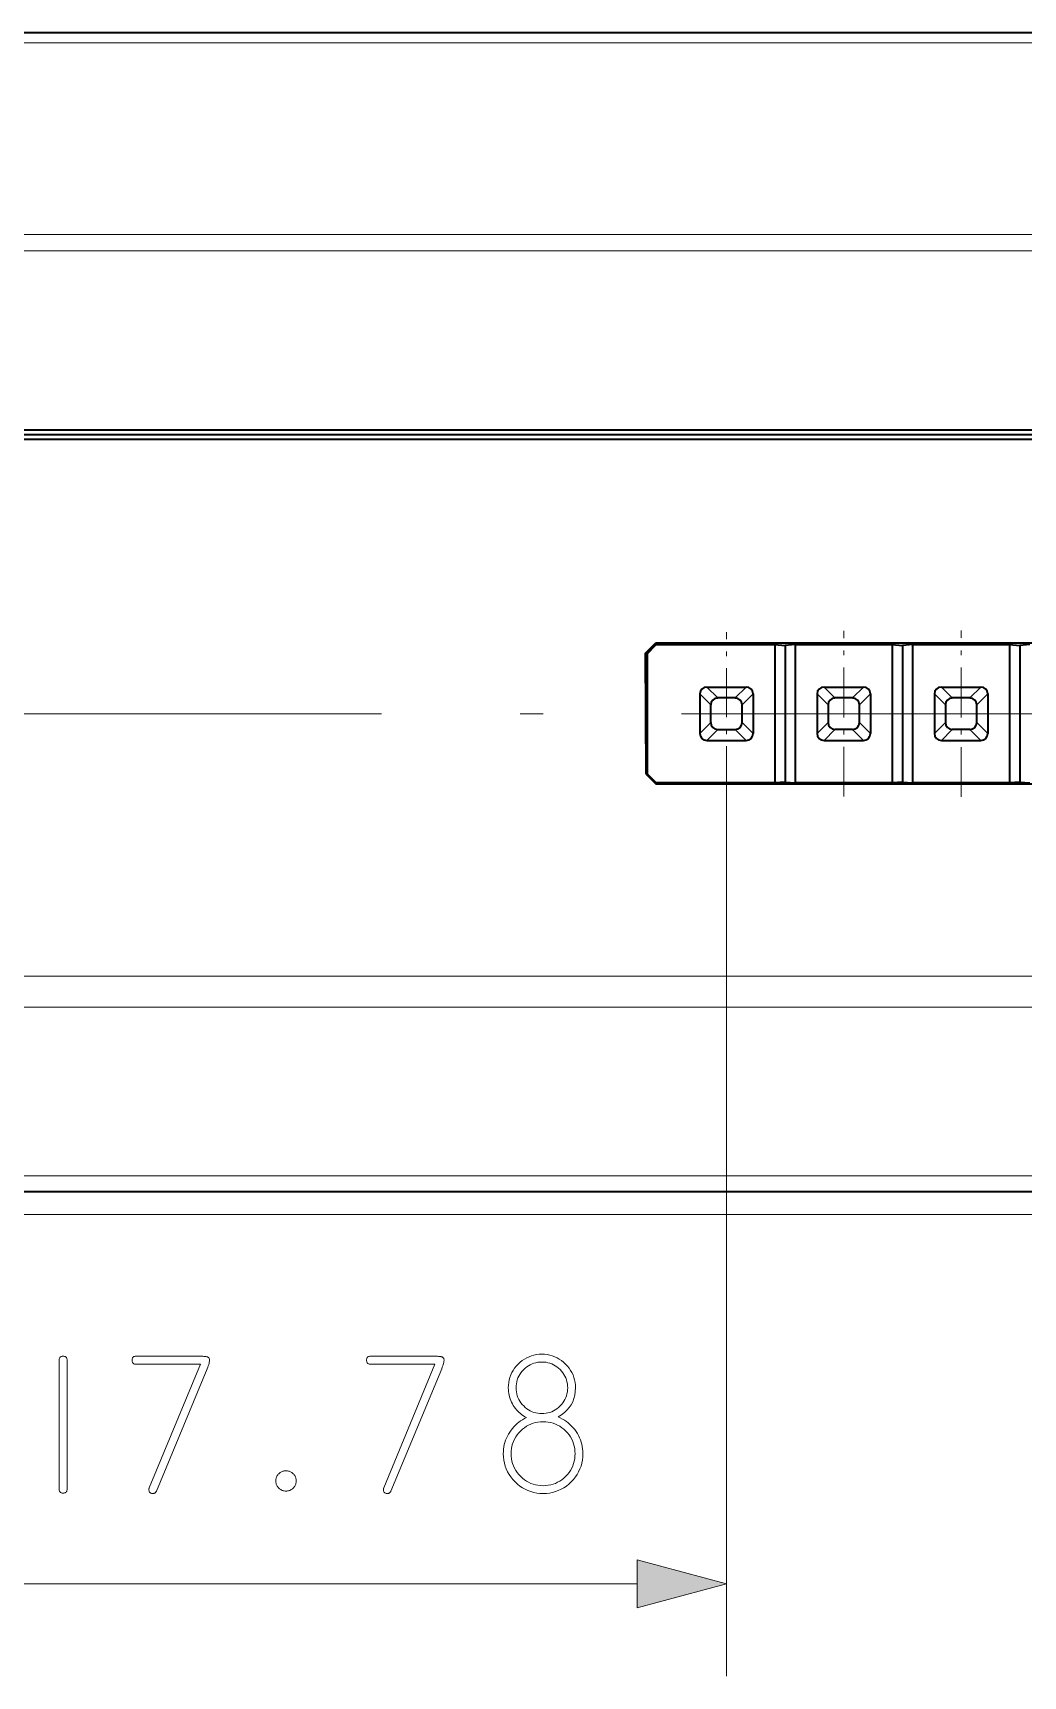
# Model space of a CAD drawing. Extents: x 0 to 297, y 0 to 210.
# Drawn here: x 140.74 to 162.18, y 135.96 to 171.56 of the extents above; entities that cross this region are included whole.
import ezdxf

# ---------------------------------------------------------------- set-up
doc = ezdxf.new("R2010")
doc.units = 0
doc.linetypes.add('DASHDOT', pattern=[18.5, 12, -3, 0.5, -3])

msp = doc.modelspace()

# ---------------------------------------------------------------- linework, layer by layer
at = {"color": 7, "lineweight": 35}
for p, q in [((180.92, 171.563), (127.19, 171.563)), ((117.792, 162.963), (181.025, 162.963)), ((117.792, 162.863), (181.025, 162.863)), ((117.792, 162.763), (181.025, 162.763)), ((154.225, 158.345), (180.131, 158.345)), ((154.23, 155.295), (180.125, 155.295)), ((124.262, 146.463), (179.439, 146.463))]:
    msp.add_line(p, q, dxfattribs=at)
at = {"color": 7, "lineweight": 13}
for p, q in [((180.92, 171.347), (127.19, 171.347)), ((118.186, 167.193), (180.913, 167.193)), ((118.186, 166.842), (180.913, 166.842)), ((180.6, 151.124), (118.595, 151.124)), ((180.6, 150.456), (118.595, 150.456)), ((124.262, 146.802), (179.439, 146.802))]:
    msp.add_line(p, q, dxfattribs=at)
at = {"color": 7, "linetype": 'DASHDOT', "lineweight": 13, "ltscale": 0.088364}
msp.add_line((155.758, 155.046), (155.758, 158.58), dxfattribs=at)
at = {"color": 7, "linetype": 'DASHDOT', "lineweight": 13, "ltscale": 0.089815}
msp.add_line((158.298, 155.017), (158.298, 158.609), dxfattribs=at)
at = {"color": 7, "linetype": 'DASHDOT', "lineweight": 13, "ltscale": 0.090177}
msp.add_line((160.838, 155.009), (160.838, 158.617), dxfattribs=at)
at = {"color": 7, "lineweight": 35, "ltscale": 0.007719}
msp.add_line((154.007, 158.126), (154.225, 158.345), dxfattribs=at)
at = {"color": 7, "lineweight": 35, "ltscale": 0.065514}
msp.add_line((154.019, 155.505), (154.007, 158.126), dxfattribs=at)
at = {"color": 7, "lineweight": 35, "ltscale": 0.000832751}
msp.add_line((154.038, 158.113), (154.007, 158.126), dxfattribs=at)
at = {"color": 7, "lineweight": 35, "ltscale": 0.007071}
for p, q in [((154.038, 158.113), (154.238, 158.313)), ((154.038, 155.513), (154.238, 155.313))]:
    msp.add_line(p, q, dxfattribs=at)
at = {"color": 7, "lineweight": 35, "ltscale": 0.065}
msp.add_line((154.038, 158.113), (154.038, 155.513), dxfattribs=at)
at = {"color": 7, "lineweight": 35, "ltscale": 0.000859953}
msp.add_line((154.238, 158.313), (154.225, 158.345), dxfattribs=at)
at = {"color": 7, "lineweight": 35, "ltscale": 0.064225}
for p, q in [((154.238, 158.313), (156.807, 158.313)), ((156.807, 155.313), (154.238, 155.313))]:
    msp.add_line(p, q, dxfattribs=at)
at = {"color": 7, "lineweight": 35, "ltscale": 0.075}
for p, q in [((156.807, 158.313), (156.807, 155.313)), ((157.247, 158.313), (157.247, 155.313)), ((159.347, 158.313), (159.347, 155.313)), ((159.787, 158.313), (159.787, 155.313)), ((161.887, 158.313), (161.887, 155.313))]:
    msp.add_line(p, q, dxfattribs=at)
at = {"color": 7, "lineweight": 35, "ltscale": 0.005521}
for p, q in [((156.807, 158.313), (157.027, 158.294)), ((157.247, 158.313), (157.027, 158.294)), ((159.347, 158.313), (159.567, 158.294)), ((159.787, 158.313), (159.567, 158.294)), ((161.887, 158.313), (162.107, 158.294)), ((162.327, 158.313), (162.107, 158.294)), ((157.027, 155.332), (156.807, 155.313)), ((157.027, 155.332), (157.247, 155.313)), ((159.567, 155.332), (159.347, 155.313)), ((159.567, 155.332), (159.787, 155.313)), ((162.107, 155.332), (161.887, 155.313)), ((162.107, 155.332), (162.327, 155.313))]:
    msp.add_line(p, q, dxfattribs=at)
at = {"color": 7, "lineweight": 35, "ltscale": 0.074038}
for p, q in [((157.027, 158.294), (157.027, 155.332)), ((159.567, 158.294), (159.567, 155.332)), ((162.107, 158.294), (162.107, 155.332))]:
    msp.add_line(p, q, dxfattribs=at)
at = {"color": 7, "lineweight": 35, "ltscale": 0.0525}
for p, q in [((157.247, 158.313), (159.347, 158.313)), ((159.787, 158.313), (161.887, 158.313)), ((159.347, 155.313), (157.247, 155.313)), ((161.887, 155.313), (159.787, 155.313))]:
    msp.add_line(p, q, dxfattribs=at)
at = {"color": 7, "lineweight": 13, "ltscale": 0.008396}
for p, q in [((155.567, 157.154), (155.33, 157.391)), ((155.948, 157.154), (156.186, 157.391)), ((158.107, 157.154), (157.87, 157.391)), ((158.488, 157.154), (158.726, 157.391)), ((160.647, 157.154), (160.41, 157.391)), ((161.028, 157.154), (161.266, 157.391)), ((155.417, 157.004), (155.18, 157.241)), ((156.098, 157.004), (156.336, 157.241)), ((161.178, 157.004), (161.416, 157.241)), ((155.417, 156.622), (155.18, 156.385)), ((155.567, 156.473), (155.33, 156.235)), ((155.948, 156.473), (156.186, 156.235)), ((156.098, 156.622), (156.336, 156.385)), ((158.107, 156.473), (157.87, 156.235)), ((158.488, 156.473), (158.726, 156.235)), ((160.647, 156.473), (160.41, 156.235)), ((161.028, 156.473), (161.266, 156.235)), ((161.178, 156.622), (161.416, 156.385))]:
    msp.add_line(p, q, dxfattribs=at)
at = {"color": 7, "lineweight": 35, "ltscale": 0.021403}
for p, q in [((155.33, 157.391), (156.186, 157.391)), ((157.87, 157.391), (158.726, 157.391)), ((160.41, 157.391), (161.266, 157.391)), ((155.18, 157.241), (155.18, 156.385)), ((156.336, 157.241), (156.336, 156.385)), ((157.72, 157.241), (157.72, 156.385)), ((158.876, 157.241), (158.876, 156.385)), ((160.26, 157.241), (160.26, 156.385)), ((161.416, 157.241), (161.416, 156.385)), ((155.33, 156.235), (156.186, 156.235)), ((157.87, 156.235), (158.726, 156.235)), ((160.41, 156.235), (161.266, 156.235))]:
    msp.add_line(p, q, dxfattribs=at)
at = {"color": 7, "lineweight": 35, "ltscale": 0.00953}
for p, q in [((155.417, 156.622), (155.417, 157.004)), ((155.948, 157.154), (155.567, 157.154)), ((156.098, 156.622), (156.098, 157.004)), ((157.957, 157.004), (157.957, 156.622)), ((158.488, 157.154), (158.107, 157.154)), ((158.638, 156.622), (158.638, 157.004)), ((160.497, 157.004), (160.497, 156.622)), ((161.028, 157.154), (160.647, 157.154)), ((161.178, 156.622), (161.178, 157.004)), ((155.567, 156.473), (155.948, 156.473)), ((158.488, 156.473), (158.107, 156.473)), ((161.028, 156.473), (160.647, 156.473))]:
    msp.add_line(p, q, dxfattribs=at)
at = {"color": 7, "lineweight": 13, "ltscale": 0.008395}
for p, q in [((157.957, 157.004), (157.72, 157.241)), ((158.638, 157.004), (158.876, 157.241)), ((160.497, 157.004), (160.26, 157.241)), ((157.957, 156.622), (157.72, 156.385)), ((158.638, 156.622), (158.876, 156.385)), ((160.497, 156.622), (160.26, 156.385))]:
    msp.add_line(p, q, dxfattribs=at)
at = {"color": 7, "linetype": 'DASHDOT', "lineweight": 13}
msp.add_line((117.787, 156.813), (180.759, 156.813), dxfattribs=at)
at = {"color": 7, "lineweight": 35, "ltscale": 0.000507444}
msp.add_line((154.038, 155.513), (154.019, 155.505), dxfattribs=at)
at = {"color": 7, "lineweight": 35, "ltscale": 0.007449}
msp.add_line((154.019, 155.505), (154.23, 155.295), dxfattribs=at)
at = {"color": 7, "lineweight": 35, "ltscale": 0.000481445}
msp.add_line((154.238, 155.313), (154.23, 155.295), dxfattribs=at)
at = {"color": 7, "lineweight": 13, "ltscale": 0.477068}
msp.add_line((155.758, 155.046), (155.758, 135.963), dxfattribs=at)
at = {"color": 1, "lineweight": 13}
msp.add_line((171.598, 145.963), (87.555, 145.963), dxfattribs=at)
at = {"color": 7, "lineweight": 13, "ltscale": 0.347907}
msp.add_line((139.91, 137.963), (153.826, 137.963), dxfattribs=at)
at = {"color": 7, "lineweight": 13}
for points in [[(141.479, 140.015), (141.479, 139.999), (141.476, 139.984), (141.472, 139.971), (141.466, 139.96), (141.458, 139.95), (141.448, 139.942), (141.437, 139.936), (141.424, 139.932), (141.409, 139.929), (141.393, 139.928), (141.376, 139.929), (141.362, 139.932), (141.349, 139.936), (141.337, 139.942), (141.328, 139.95), (141.32, 139.96), (141.314, 139.971), (141.31, 139.984), (141.307, 139.999), (141.306, 140.015), (141.306, 142.807), (141.307, 142.824), (141.31, 142.838), (141.314, 142.851), (141.32, 142.863), (141.328, 142.872), (141.337, 142.88), (141.349, 142.886), (141.362, 142.89), (141.376, 142.893), (141.393, 142.894), (141.409, 142.893), (141.424, 142.89), (141.437, 142.886), (141.448, 142.88), (141.458, 142.872), (141.466, 142.863), (141.472, 142.851), (141.476, 142.838), (141.479, 142.824), (141.479, 142.807)], [(144.557, 142.842), (144.562, 142.831), (144.564, 142.818), (144.564, 142.802), (144.563, 142.784), (144.56, 142.763), (144.554, 142.739), (144.547, 142.714), (144.538, 142.685), (144.527, 142.654), (144.514, 142.621), (143.414, 139.972), (143.41, 139.962), (143.405, 139.953), (143.399, 139.945), (143.392, 139.938), (143.385, 139.933), (143.378, 139.928), (143.369, 139.924), (143.36, 139.922), (143.351, 139.92), (143.341, 139.92), (143.324, 139.921), (143.308, 139.923), (143.295, 139.928), (143.283, 139.934), (143.273, 139.941), (143.265, 139.951), (143.258, 139.962), (143.254, 139.975), (143.251, 139.99), (143.25, 140.006), (143.25, 140.01), (143.25, 140.013), (143.251, 140.017), (143.251, 140.02), (143.252, 140.024), (143.253, 140.027), (143.254, 140.031), (143.256, 140.034), (143.257, 140.037), (143.259, 140.041), (144.367, 142.721), (142.973, 142.721), (142.956, 142.721), (142.942, 142.724), (142.929, 142.728), (142.918, 142.734), (142.908, 142.742), (142.9, 142.752), (142.894, 142.763), (142.89, 142.776), (142.887, 142.791), (142.886, 142.807), (142.887, 142.824), (142.89, 142.838), (142.894, 142.851), (142.9, 142.863), (142.908, 142.872), (142.918, 142.88), (142.929, 142.886), (142.942, 142.89), (142.956, 142.893), (142.973, 142.894), (144.311, 142.894), (144.341, 142.894), (144.37, 142.893), (144.396, 142.893), (144.42, 142.892), (144.442, 142.89), (144.461, 142.889), (144.478, 142.887), (144.492, 142.885), (144.504, 142.883), (144.514, 142.881), (144.519, 142.88), (144.524, 142.878), (144.529, 142.875), (144.533, 142.872), (144.538, 142.869), (144.542, 142.865), (144.546, 142.86), (144.55, 142.854), (144.554, 142.848)], [(149.635, 142.842), (149.64, 142.831), (149.642, 142.818), (149.642, 142.802), (149.641, 142.784), (149.637, 142.763), (149.632, 142.739), (149.625, 142.714), (149.616, 142.685), (149.605, 142.654), (149.592, 142.621), (148.492, 139.972), (148.488, 139.962), (148.483, 139.953), (148.477, 139.945), (148.47, 139.938), (148.463, 139.933), (148.456, 139.928), (148.447, 139.924), (148.438, 139.922), (148.429, 139.92), (148.419, 139.92), (148.402, 139.921), (148.386, 139.923), (148.372, 139.928), (148.361, 139.934), (148.351, 139.941), (148.342, 139.951), (148.336, 139.962), (148.332, 139.975), (148.329, 139.99), (148.328, 140.006), (148.328, 140.01), (148.328, 140.013), (148.329, 140.017), (148.329, 140.02), (148.33, 140.024), (148.331, 140.027), (148.332, 140.031), (148.333, 140.034), (148.335, 140.037), (148.337, 140.041), (149.445, 142.721), (148.051, 142.721), (148.034, 142.721), (148.02, 142.724), (148.007, 142.728), (147.995, 142.734), (147.986, 142.742), (147.978, 142.752), (147.972, 142.763), (147.968, 142.776), (147.965, 142.791), (147.964, 142.807), (147.965, 142.824), (147.968, 142.838), (147.972, 142.851), (147.978, 142.863), (147.986, 142.872), (147.995, 142.88), (148.007, 142.886), (148.02, 142.89), (148.034, 142.893), (148.051, 142.894), (149.389, 142.894), (149.419, 142.894), (149.448, 142.893), (149.474, 142.893), (149.498, 142.892), (149.519, 142.89), (149.539, 142.889), (149.555, 142.887), (149.57, 142.885), (149.582, 142.883), (149.592, 142.881), (149.597, 142.88), (149.602, 142.878), (149.607, 142.875), (149.611, 142.872), (149.616, 142.869), (149.62, 142.865), (149.624, 142.86), (149.628, 142.854), (149.632, 142.848)], [(152.648, 140.781), (152.646, 140.711), (152.638, 140.643), (152.625, 140.577), (152.608, 140.513), (152.585, 140.452), (152.557, 140.392), (152.524, 140.334), (152.486, 140.278), (152.443, 140.225), (152.395, 140.173), (152.343, 140.125), (152.29, 140.082), (152.234, 140.044), (152.176, 140.011), (152.116, 139.983), (152.054, 139.96), (151.991, 139.943), (151.925, 139.93), (151.857, 139.922), (151.787, 139.92), (151.717, 139.922), (151.649, 139.93), (151.583, 139.943), (151.519, 139.96), (151.457, 139.983), (151.397, 140.011), (151.34, 140.044), (151.284, 140.082), (151.23, 140.125), (151.179, 140.173), (151.13, 140.225), (151.087, 140.278), (151.049, 140.334), (151.016, 140.392), (150.989, 140.452), (150.966, 140.513), (150.948, 140.577), (150.935, 140.643), (150.928, 140.711), (150.925, 140.781), (150.927, 140.833), (150.931, 140.883), (150.938, 140.933), (150.947, 140.981), (150.96, 141.028), (150.975, 141.075), (150.993, 141.12), (151.014, 141.165), (151.038, 141.208), (151.064, 141.251), (151.092, 141.292), (151.123, 141.331), (151.155, 141.367), (151.189, 141.402), (151.224, 141.434), (151.261, 141.465), (151.3, 141.493), (151.341, 141.519), (151.383, 141.543), (151.427, 141.565), (151.393, 141.584), (151.359, 141.604), (151.327, 141.627), (151.297, 141.651), (151.267, 141.676), (151.239, 141.703), (151.213, 141.732), (151.188, 141.763), (151.164, 141.795), (151.142, 141.829), (151.121, 141.864), (151.103, 141.899), (151.087, 141.936), (151.072, 141.973), (151.061, 142.011), (151.051, 142.049), (151.043, 142.088), (151.038, 142.128), (151.035, 142.169), (151.034, 142.21), (151.036, 142.269), (151.042, 142.326), (151.053, 142.381), (151.068, 142.435), (151.087, 142.487), (151.111, 142.538), (151.139, 142.587), (151.171, 142.634), (151.207, 142.679), (151.248, 142.723), (151.292, 142.763), (151.337, 142.8), (151.384, 142.832), (151.433, 142.86), (151.483, 142.883), (151.535, 142.903), (151.589, 142.918), (151.645, 142.928), (151.702, 142.935), (151.761, 142.937), (151.82, 142.935), (151.877, 142.928), (151.932, 142.918), (151.986, 142.903), (152.038, 142.883), (152.089, 142.86), (152.138, 142.832), (152.185, 142.8), (152.23, 142.763), (152.274, 142.723), (152.315, 142.679), (152.351, 142.634), (152.383, 142.587), (152.411, 142.538), (152.435, 142.487), (152.454, 142.435), (152.469, 142.381), (152.48, 142.326), (152.486, 142.269), (152.488, 142.21), (152.484, 142.128), (152.473, 142.05), (152.454, 141.977), (152.428, 141.907), (152.394, 141.842), (152.352, 141.781), (152.304, 141.724), (152.247, 141.671), (152.183, 141.622), (152.111, 141.578), (152.159, 141.557), (152.205, 141.533), (152.248, 141.507), (152.29, 141.479), (152.33, 141.449), (152.368, 141.416), (152.404, 141.381), (152.438, 141.344), (152.471, 141.304), (152.501, 141.262), (152.529, 141.218), (152.554, 141.173), (152.576, 141.128), (152.595, 141.081), (152.611, 141.033), (152.625, 140.985), (152.635, 140.935), (152.642, 140.885), (152.647, 140.834)], [(152.319, 142.21), (152.318, 142.255), (152.313, 142.299), (152.304, 142.342), (152.293, 142.383), (152.278, 142.423), (152.26, 142.462), (152.239, 142.499), (152.214, 142.535), (152.186, 142.57), (152.155, 142.604), (152.121, 142.635), (152.086, 142.663), (152.05, 142.688), (152.013, 142.709), (151.974, 142.727), (151.934, 142.742), (151.893, 142.753), (151.85, 142.762), (151.806, 142.767), (151.761, 142.768), (151.716, 142.767), (151.672, 142.762), (151.629, 142.753), (151.588, 142.742), (151.548, 142.727), (151.509, 142.709), (151.471, 142.688), (151.435, 142.663), (151.4, 142.635), (151.367, 142.604), (151.336, 142.57), (151.308, 142.535), (151.283, 142.499), (151.262, 142.462), (151.243, 142.423), (151.229, 142.383), (151.217, 142.342), (151.209, 142.299), (151.204, 142.255), (151.202, 142.21), (151.204, 142.165), (151.209, 142.121), (151.217, 142.078), (151.229, 142.037), (151.243, 141.997), (151.262, 141.958), (151.283, 141.92), (151.308, 141.884), (151.336, 141.849), (151.367, 141.816), (151.4, 141.785), (151.435, 141.757), (151.471, 141.732), (151.509, 141.711), (151.548, 141.692), (151.588, 141.678), (151.629, 141.666), (151.672, 141.658), (151.716, 141.653), (151.761, 141.651), (151.806, 141.653), (151.85, 141.658), (151.893, 141.666), (151.934, 141.678), (151.974, 141.692), (152.013, 141.711), (152.05, 141.732), (152.086, 141.757), (152.121, 141.785), (152.155, 141.816), (152.186, 141.849), (152.214, 141.884), (152.239, 141.92), (152.26, 141.958), (152.278, 141.997), (152.293, 142.037), (152.304, 142.078), (152.313, 142.121), (152.318, 142.165)], [(152.479, 140.781), (152.477, 140.838), (152.471, 140.894), (152.461, 140.947), (152.447, 140.999), (152.429, 141.049), (152.406, 141.097), (152.38, 141.144), (152.349, 141.188), (152.315, 141.231), (152.276, 141.273), (152.234, 141.311), (152.191, 141.345), (152.146, 141.375), (152.1, 141.401), (152.052, 141.424), (152.002, 141.442), (151.951, 141.456), (151.898, 141.466), (151.843, 141.472), (151.787, 141.474), (151.73, 141.472), (151.676, 141.466), (151.623, 141.456), (151.571, 141.442), (151.522, 141.424), (151.474, 141.401), (151.427, 141.375), (151.382, 141.345), (151.339, 141.311), (151.298, 141.273), (151.259, 141.231), (151.224, 141.188), (151.194, 141.144), (151.167, 141.097), (151.145, 141.049), (151.127, 140.999), (151.112, 140.947), (151.102, 140.894), (151.096, 140.838), (151.094, 140.781), (151.096, 140.725), (151.102, 140.67), (151.112, 140.617), (151.127, 140.566), (151.145, 140.516), (151.167, 140.468), (151.194, 140.421), (151.224, 140.377), (151.259, 140.334), (151.298, 140.292), (151.339, 140.253), (151.382, 140.219), (151.427, 140.188), (151.474, 140.162), (151.522, 140.139), (151.571, 140.121), (151.623, 140.107), (151.676, 140.097), (151.73, 140.091), (151.787, 140.089), (151.843, 140.091), (151.898, 140.097), (151.951, 140.107), (152.002, 140.121), (152.052, 140.139), (152.1, 140.162), (152.146, 140.188), (152.191, 140.219), (152.234, 140.253), (152.276, 140.292), (152.315, 140.334), (152.349, 140.377), (152.38, 140.421), (152.406, 140.468), (152.429, 140.516), (152.447, 140.566), (152.461, 140.617), (152.471, 140.67), (152.477, 140.725)], [(146.44, 140.192), (146.44, 140.175), (146.438, 140.157), (146.435, 140.14), (146.43, 140.124), (146.424, 140.108), (146.417, 140.093), (146.409, 140.078), (146.399, 140.064), (146.388, 140.05), (146.376, 140.037), (146.362, 140.024), (146.349, 140.013), (146.334, 140.003), (146.319, 139.995), (146.304, 139.988), (146.288, 139.982), (146.272, 139.978), (146.255, 139.974), (146.238, 139.972), (146.22, 139.972), (146.202, 139.972), (146.184, 139.974), (146.167, 139.978), (146.151, 139.982), (146.135, 139.988), (146.12, 139.995), (146.105, 140.003), (146.091, 140.013), (146.077, 140.024), (146.064, 140.037), (146.051, 140.05), (146.04, 140.064), (146.031, 140.078), (146.022, 140.093), (146.015, 140.108), (146.009, 140.124), (146.005, 140.14), (146.001, 140.157), (146, 140.175), (145.999, 140.192), (146, 140.21), (146.001, 140.228), (146.005, 140.245), (146.009, 140.261), (146.015, 140.277), (146.022, 140.292), (146.031, 140.307), (146.04, 140.321), (146.051, 140.335), (146.064, 140.348), (146.077, 140.361), (146.091, 140.372), (146.105, 140.381), (146.12, 140.39), (146.135, 140.397), (146.151, 140.403), (146.167, 140.407), (146.184, 140.411), (146.202, 140.413), (146.22, 140.413), (146.238, 140.413), (146.255, 140.411), (146.272, 140.407), (146.288, 140.403), (146.304, 140.397), (146.319, 140.39), (146.334, 140.381), (146.349, 140.372), (146.362, 140.361), (146.376, 140.348), (146.388, 140.335), (146.399, 140.321), (146.409, 140.307), (146.417, 140.292), (146.424, 140.277), (146.43, 140.261), (146.435, 140.245), (146.438, 140.228), (146.44, 140.21)], [(153.826, 137.445), (155.758, 137.963), (153.826, 138.481)]]:
    msp.add_lwpolyline(points, close=True, dxfattribs=at)
at = {"color": 7, "lineweight": 35}
for centre, start, end in [((155.33, 157.241), 90.0108, 179.9902), ((156.186, 157.241), 0.0108, 89.9902), ((157.87, 157.241), 90.0108, 179.9902), ((158.726, 157.241), 0.0108, 89.9902), ((160.41, 157.241), 90.0108, 179.9902), ((161.266, 157.241), 0.0108, 89.9902), ((155.567, 157.003), 90.1137, 179.8745), ((155.948, 157.003), 0.1255, 89.8863), ((158.107, 157.003), 90.1255, 179.8863), ((158.488, 157.003), 0.1255, 89.8863), ((160.647, 157.003), 90.1255, 179.8863), ((161.028, 157.003), 0.1255, 89.8863), ((155.33, 156.385), 180.0108, 269.9902), ((155.567, 156.623), 180.1255, 269.8863), ((155.948, 156.623), 270.1255, 359.8863), ((156.186, 156.385), 270.0108, 359.9902), ((157.87, 156.385), 180.0098, 269.9892), ((158.107, 156.623), 180.1137, 269.8745), ((158.488, 156.623), 270.1255, 359.8863), ((158.726, 156.385), 270.0108, 359.9902), ((160.41, 156.385), 180.0098, 269.9892), ((160.647, 156.623), 180.1137, 269.8745), ((161.028, 156.623), 270.1255, 359.8863), ((161.266, 156.385), 270.0108, 359.9902)]:
    msp.add_arc(centre, 0.15, start, end, dxfattribs=at)
at = {"color": 7, "lineweight": 13}
msp.add_solid([(153.826, 137.445), (155.758, 137.963), (153.826, 137.445), (153.826, 138.481)], dxfattribs=at)

doc.saveas('drawing.dxf')
